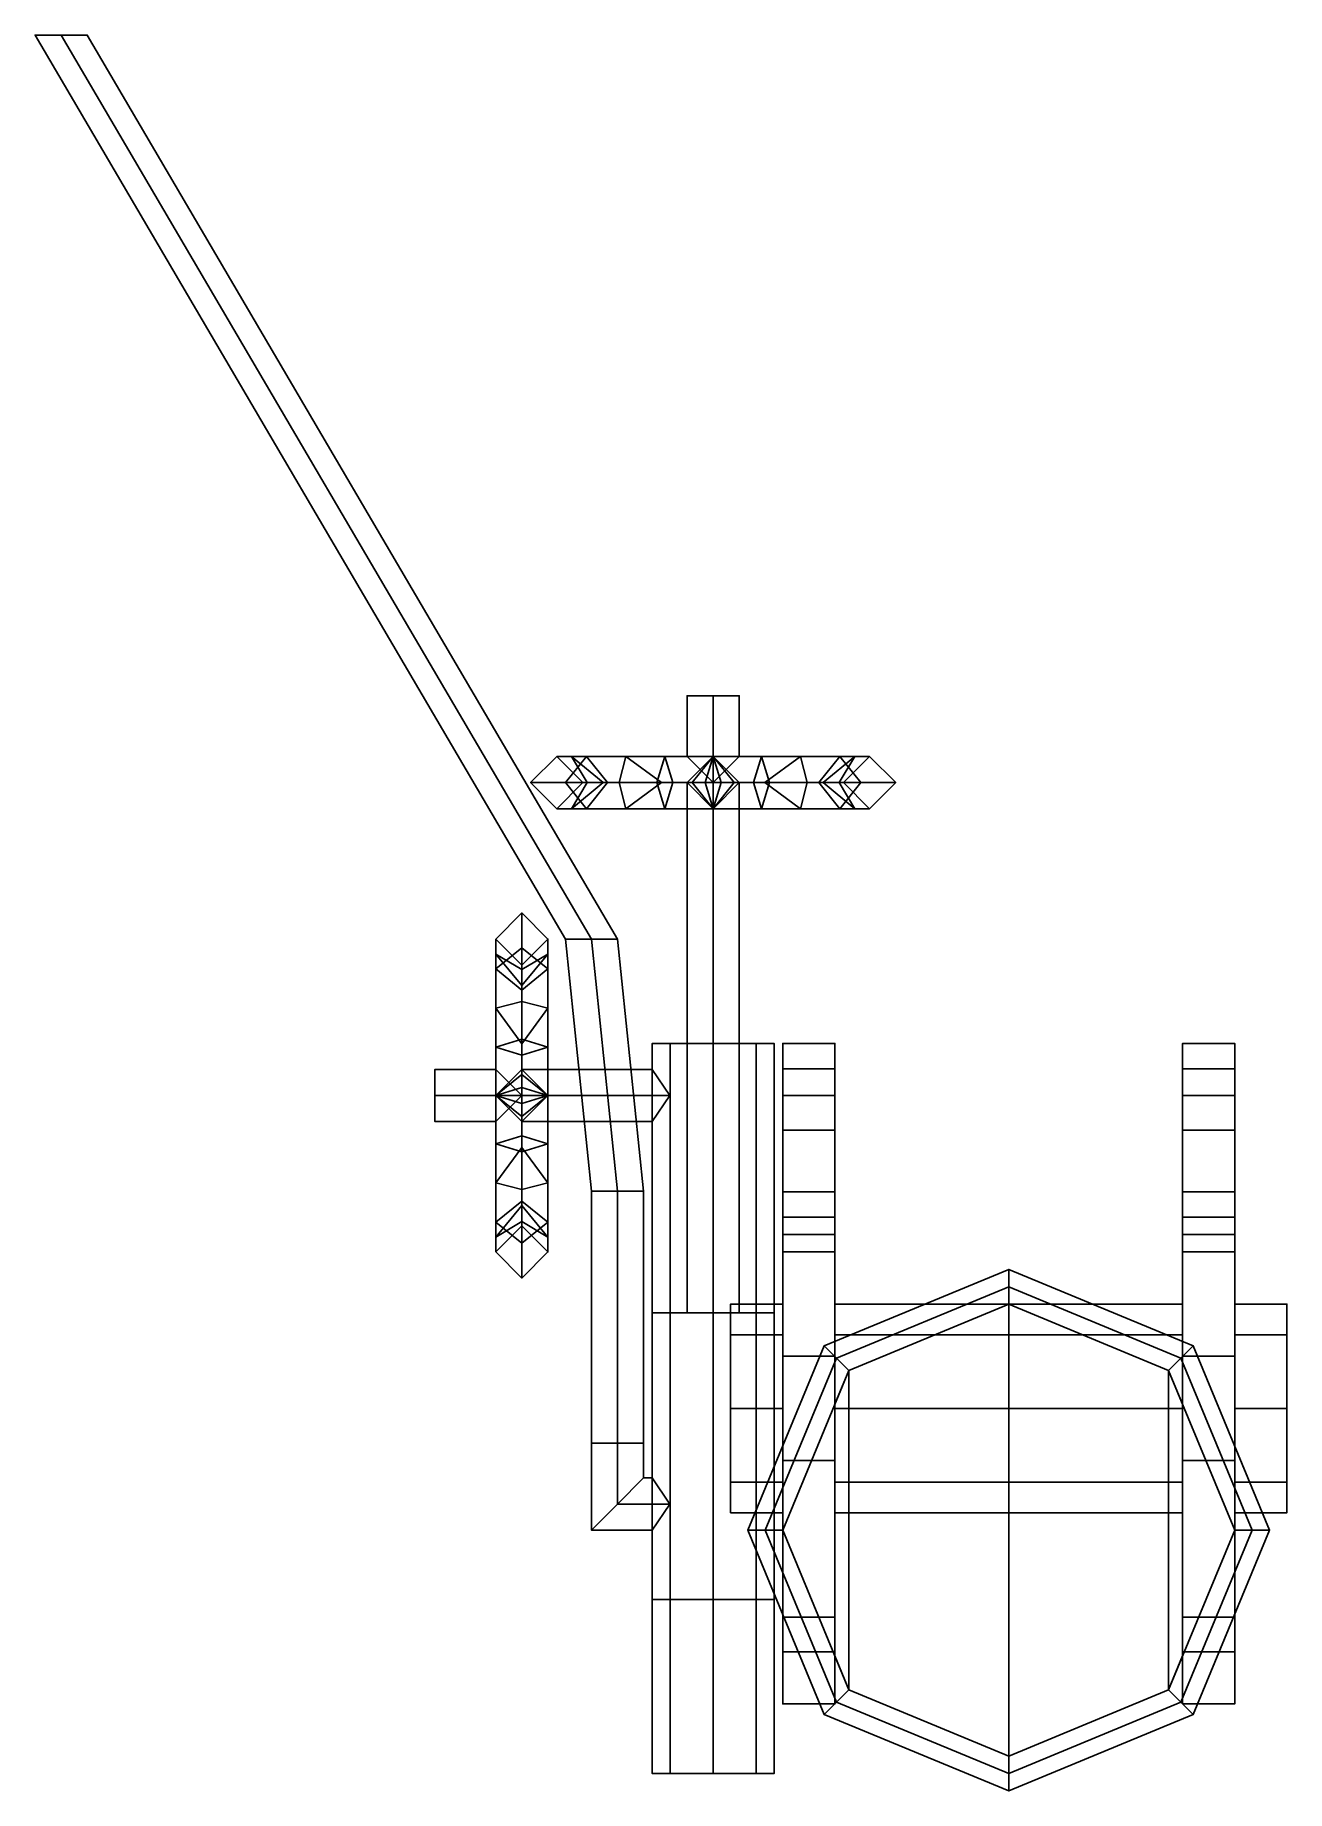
# Model space of a CAD drawing. Extents: x -0.56 to 0.16, y -0.15 to 0.86.
import ezdxf

# ---------------------------------------------------------------- set-up
doc = ezdxf.new("R2010")
doc.units = 0
doc.layers.add('TURRET', color=2, linetype='CONTINUOUS')

msp = doc.modelspace()

# ---------------------------------------------------------------- linework, layer by layer
at = {"layer": 'TURRET'}
for points in [[(-0.255, 0.34), (-0.24, 0.34, 0.015), (-0.545, 0.86, 0.05), (-0.56, 0.86, 0.035)], [(-0.24, 0.34, -0.015), (-0.255, 0.34), (-0.56, 0.86, 0.035), (-0.545, 0.86, 0.02)], [(-0.545, 0.86, 0.05), (-0.53, 0.86, 0.035), (-0.545, 0.86, 0.02), (-0.56, 0.86, 0.035)], [(-0.24, 0.34, 0.015), (-0.225, 0.34), (-0.53, 0.86, 0.035), (-0.545, 0.86, 0.05)], [(-0.225, 0.34), (-0.24, 0.34, -0.015), (-0.545, 0.86, 0.02), (-0.53, 0.86, 0.035)], [(-0.155, 0.48, 0.12), (-0.17, 0.48, 0.105), (-0.185, 0.48, 0.12), (-0.17, 0.48, 0.135)], [(-0.185, 0.48, 0.12), (-0.17, 0.48, 0.105), (-0.17, 0.43, 0.105), (-0.185, 0.445, 0.12)], [(-0.17, 0.48, 0.135), (-0.185, 0.48, 0.12), (-0.185, 0.445, 0.12), (-0.17, 0.43, 0.135)], [(-0.17, 0.48, 0.105), (-0.155, 0.48, 0.12), (-0.155, 0.445, 0.12), (-0.17, 0.43, 0.105)], [(-0.155, 0.48, 0.12), (-0.17, 0.48, 0.135), (-0.17, 0.43, 0.135), (-0.155, 0.445, 0.12)], [(-0.26, 0.445, 0.035), (-0.275, 0.43, 0.035), (-0.2549, 0.43, 0.0967), (-0.2428, 0.445, 0.0879)], [(-0.2428, 0.445, -0.0179), (-0.2549, 0.43, -0.0267), (-0.275, 0.43, 0.035), (-0.26, 0.445, 0.035)], [(-0.245, 0.43, 0.035), (-0.26, 0.445, 0.035), (-0.2428, 0.445, 0.0879), (-0.2307, 0.43, 0.0791)], [(-0.2307, 0.43, -0.0091), (-0.2428, 0.445, -0.0179), (-0.26, 0.445, 0.035), (-0.245, 0.43, 0.035)], [(-0.2428, 0.445, 0.0879), (-0.2549, 0.43, 0.0967), (-0.2024, 0.43, 0.1349), (-0.1978, 0.445, 0.1206)], [(-0.1978, 0.445, -0.0506), (-0.2024, 0.43, -0.0649), (-0.2549, 0.43, -0.0267), (-0.2428, 0.445, -0.0179)], [(-0.1654, 0.43, 0.0493), (-0.17, 0.445, 0.035), (-0.2514, 0.445, 0.0615), (-0.2332, 0.43, 0.0713)], [(-0.17, 0.445, 0.035), (-0.1746, 0.43, 0.0207), (-0.2425, 0.43, 0.0428), (-0.2514, 0.445, 0.0615)], [(-0.2307, 0.43, 0.0791), (-0.2428, 0.445, 0.0879), (-0.1978, 0.445, 0.1206), (-0.1932, 0.43, 0.1063)], [(-0.1932, 0.43, -0.0363), (-0.1978, 0.445, -0.0506), (-0.2428, 0.445, -0.0179), (-0.2307, 0.43, -0.0091)], [(-0.1821, 0.43, 0.0438), (-0.17, 0.445, 0.035), (-0.2203, 0.445, -0.0342), (-0.2241, 0.43, -0.0139)], [(-0.17, 0.445, 0.035), (-0.1579, 0.43, 0.0262), (-0.1998, 0.43, -0.0315), (-0.2203, 0.445, -0.0342)], [(-0.1978, 0.445, 0.1206), (-0.2024, 0.43, 0.1349), (-0.1376, 0.43, 0.1349), (-0.1422, 0.445, 0.1206)], [(-0.1422, 0.445, -0.0506), (-0.1376, 0.43, -0.0649), (-0.2024, 0.43, -0.0649), (-0.1978, 0.445, -0.0506)], [(-0.1932, 0.43, 0.1063), (-0.1978, 0.445, 0.1206), (-0.1422, 0.445, 0.1206), (-0.1468, 0.43, 0.1063)], [(-0.1468, 0.43, -0.0363), (-0.1422, 0.445, -0.0506), (-0.1978, 0.445, -0.0506), (-0.1932, 0.43, -0.0363)], [(-0.17, 0.445, 0.035), (-0.185, 0.43, 0.035), (-0.185, 0.43, 0.1063), (-0.17, 0.445, 0.1206)], [(-0.1821, 0.43, 0.0262), (-0.17, 0.445, 0.035), (-0.1197, 0.445, -0.0342), (-0.1402, 0.43, -0.0315)], [(-0.17, 0.445, 0.035), (-0.1746, 0.43, 0.0493), (-0.1068, 0.43, 0.0713), (-0.0886, 0.445, 0.0615)], [(-0.1654, 0.43, 0.0207), (-0.17, 0.445, 0.035), (-0.0886, 0.445, 0.0615), (-0.0975, 0.43, 0.0428)], [(-0.17, 0.445, 0.035), (-0.1579, 0.43, 0.0438), (-0.1159, 0.43, -0.0139), (-0.1197, 0.445, -0.0342)], [(-0.155, 0.43, 0.035), (-0.17, 0.445, 0.035), (-0.17, 0.445, 0.1206), (-0.155, 0.43, 0.1063)], [(-0.1468, 0.43, 0.1063), (-0.1422, 0.445, 0.1206), (-0.0972, 0.445, 0.0879), (-0.1093, 0.43, 0.0791)], [(-0.1093, 0.43, -0.0091), (-0.0972, 0.445, -0.0179), (-0.1422, 0.445, -0.0506), (-0.1468, 0.43, -0.0363)], [(-0.1422, 0.445, 0.1206), (-0.1376, 0.43, 0.1349), (-0.0851, 0.43, 0.0967), (-0.0972, 0.445, 0.0879)], [(-0.0972, 0.445, -0.0179), (-0.0851, 0.43, -0.0267), (-0.1376, 0.43, -0.0649), (-0.1422, 0.445, -0.0506)], [(-0.1093, 0.43, 0.0791), (-0.0972, 0.445, 0.0879), (-0.08, 0.445, 0.035), (-0.095, 0.43, 0.035)], [(-0.095, 0.43, 0.035), (-0.08, 0.445, 0.035), (-0.0972, 0.445, -0.0179), (-0.1093, 0.43, -0.0091)], [(-0.0972, 0.445, 0.0879), (-0.0851, 0.43, 0.0967), (-0.065, 0.43, 0.035), (-0.08, 0.445, 0.035)], [(-0.08, 0.445, 0.035), (-0.065, 0.43, 0.035), (-0.0851, 0.43, -0.0267), (-0.0972, 0.445, -0.0179)], [(-0.275, 0.43, 0.035), (-0.26, 0.415, 0.035), (-0.2428, 0.415, 0.0879), (-0.2549, 0.43, 0.0967)], [(-0.2549, 0.43, -0.0267), (-0.2428, 0.415, -0.0179), (-0.26, 0.415, 0.035), (-0.275, 0.43, 0.035)], [(-0.26, 0.415, 0.035), (-0.245, 0.43, 0.035), (-0.2307, 0.43, 0.0791), (-0.2428, 0.415, 0.0879)], [(-0.2428, 0.415, -0.0179), (-0.2307, 0.43, -0.0091), (-0.245, 0.43, 0.035), (-0.26, 0.415, 0.035)], [(-0.2549, 0.43, 0.0967), (-0.2428, 0.415, 0.0879), (-0.1978, 0.415, 0.1206), (-0.2024, 0.43, 0.1349)], [(-0.2024, 0.43, -0.0649), (-0.1978, 0.415, -0.0506), (-0.2428, 0.415, -0.0179), (-0.2549, 0.43, -0.0267)], [(-0.17, 0.415, 0.035), (-0.1654, 0.43, 0.0493), (-0.2332, 0.43, 0.0713), (-0.2514, 0.415, 0.0615)], [(-0.1746, 0.43, 0.0207), (-0.17, 0.415, 0.035), (-0.2514, 0.415, 0.0615), (-0.2425, 0.43, 0.0428)], [(-0.2428, 0.415, 0.0879), (-0.2307, 0.43, 0.0791), (-0.1932, 0.43, 0.1063), (-0.1978, 0.415, 0.1206)], [(-0.1978, 0.415, -0.0506), (-0.1932, 0.43, -0.0363), (-0.2307, 0.43, -0.0091), (-0.2428, 0.415, -0.0179)], [(-0.17, 0.415, 0.035), (-0.1821, 0.43, 0.0438), (-0.2241, 0.43, -0.0139), (-0.2203, 0.415, -0.0342)], [(-0.1579, 0.43, 0.0262), (-0.17, 0.415, 0.035), (-0.2203, 0.415, -0.0342), (-0.1998, 0.43, -0.0315)], [(-0.2024, 0.43, 0.1349), (-0.1978, 0.415, 0.1206), (-0.1422, 0.415, 0.1206), (-0.1376, 0.43, 0.1349)], [(-0.1376, 0.43, -0.0649), (-0.1422, 0.415, -0.0506), (-0.1978, 0.415, -0.0506), (-0.2024, 0.43, -0.0649)], [(-0.1978, 0.415, 0.1206), (-0.1932, 0.43, 0.1063), (-0.1468, 0.43, 0.1063), (-0.1422, 0.415, 0.1206)], [(-0.1422, 0.415, -0.0506), (-0.1468, 0.43, -0.0363), (-0.1932, 0.43, -0.0363), (-0.1978, 0.415, -0.0506)], [(-0.185, 0.43, 0.035), (-0.17, 0.43, 0.02), (-0.17, 0.125, 0.02), (-0.185, 0.125, 0.035)], [(-0.17, 0.43, 0.05), (-0.185, 0.43, 0.035), (-0.185, 0.125, 0.035), (-0.17, 0.125, 0.05)], [(-0.185, 0.43, 0.035), (-0.17, 0.415, 0.035), (-0.17, 0.415, 0.1206), (-0.185, 0.43, 0.1063)], [(-0.17, 0.415, 0.035), (-0.1821, 0.43, 0.0262), (-0.1402, 0.43, -0.0315), (-0.1197, 0.415, -0.0342)], [(-0.1746, 0.43, 0.0493), (-0.17, 0.415, 0.035), (-0.0886, 0.415, 0.0615), (-0.1068, 0.43, 0.0713)], [(-0.17, 0.43, 0.02), (-0.155, 0.43, 0.035), (-0.155, 0.125, 0.035), (-0.17, 0.125, 0.02)], [(-0.155, 0.43, 0.035), (-0.17, 0.43, 0.05), (-0.17, 0.125, 0.05), (-0.155, 0.125, 0.035)], [(-0.17, 0.415, 0.035), (-0.1654, 0.43, 0.0207), (-0.0975, 0.43, 0.0428), (-0.0886, 0.415, 0.0615)], [(-0.1579, 0.43, 0.0438), (-0.17, 0.415, 0.035), (-0.1197, 0.415, -0.0342), (-0.1159, 0.43, -0.0139)], [(-0.17, 0.415, 0.035), (-0.155, 0.43, 0.035), (-0.155, 0.43, 0.1063), (-0.17, 0.415, 0.1206)], [(-0.1422, 0.415, 0.1206), (-0.1468, 0.43, 0.1063), (-0.1093, 0.43, 0.0791), (-0.0972, 0.415, 0.0879)], [(-0.0972, 0.415, -0.0179), (-0.1093, 0.43, -0.0091), (-0.1468, 0.43, -0.0363), (-0.1422, 0.415, -0.0506)], [(-0.1376, 0.43, 0.1349), (-0.1422, 0.415, 0.1206), (-0.0972, 0.415, 0.0879), (-0.0851, 0.43, 0.0967)], [(-0.0851, 0.43, -0.0267), (-0.0972, 0.415, -0.0179), (-0.1422, 0.415, -0.0506), (-0.1376, 0.43, -0.0649)], [(-0.0972, 0.415, 0.0879), (-0.1093, 0.43, 0.0791), (-0.095, 0.43, 0.035), (-0.08, 0.415, 0.035)], [(-0.08, 0.415, 0.035), (-0.095, 0.43, 0.035), (-0.1093, 0.43, -0.0091), (-0.0972, 0.415, -0.0179)], [(-0.0851, 0.43, 0.0967), (-0.0972, 0.415, 0.0879), (-0.08, 0.415, 0.035), (-0.065, 0.43, 0.035)], [(-0.065, 0.43, 0.035), (-0.08, 0.415, 0.035), (-0.0972, 0.415, -0.0179), (-0.0851, 0.43, -0.0267)], [(-0.295, 0.34, 0.135), (-0.28, 0.355, 0.135), (-0.28, 0.3349, 0.0733), (-0.295, 0.3228, 0.0821)], [(-0.295, 0.3228, 0.1879), (-0.28, 0.3349, 0.1967), (-0.28, 0.355, 0.135), (-0.295, 0.34, 0.135)], [(-0.28, 0.355, 0.135), (-0.265, 0.34, 0.135), (-0.265, 0.3228, 0.0821), (-0.28, 0.3349, 0.0733)], [(-0.28, 0.3349, 0.1967), (-0.265, 0.3228, 0.1879), (-0.265, 0.34, 0.135), (-0.28, 0.355, 0.135)], [(-0.28, 0.325, 0.135), (-0.295, 0.34, 0.135), (-0.295, 0.3228, 0.0821), (-0.28, 0.3107, 0.0909)], [(-0.28, 0.3107, 0.1791), (-0.295, 0.3228, 0.1879), (-0.295, 0.34, 0.135), (-0.28, 0.325, 0.135)], [(-0.295, 0.3228, 0.0821), (-0.28, 0.3349, 0.0733), (-0.28, 0.2824, 0.0351), (-0.295, 0.2778, 0.0494)], [(-0.295, 0.2778, 0.2206), (-0.28, 0.2824, 0.2349), (-0.28, 0.3349, 0.1967), (-0.295, 0.3228, 0.1879)], [(-0.265, 0.34, 0.135), (-0.28, 0.325, 0.135), (-0.28, 0.3107, 0.0909), (-0.265, 0.3228, 0.0821)], [(-0.265, 0.3228, 0.1879), (-0.28, 0.3107, 0.1791), (-0.28, 0.325, 0.135), (-0.265, 0.34, 0.135)], [(-0.28, 0.3349, 0.0733), (-0.265, 0.3228, 0.0821), (-0.265, 0.2778, 0.0494), (-0.28, 0.2824, 0.0351)], [(-0.28, 0.2824, 0.2349), (-0.265, 0.2778, 0.2206), (-0.265, 0.3228, 0.1879), (-0.28, 0.3349, 0.1967)], [(-0.24, 0.195), (-0.225, 0.195, 0.015), (-0.24, 0.34, 0.015), (-0.255, 0.34)], [(-0.225, 0.195, -0.015), (-0.24, 0.195), (-0.255, 0.34), (-0.24, 0.34, -0.015)], [(-0.225, 0.195, 0.015), (-0.21, 0.195), (-0.225, 0.34), (-0.24, 0.34, 0.015)], [(-0.21, 0.195), (-0.225, 0.195, -0.015), (-0.24, 0.34, -0.015), (-0.225, 0.34)], [(-0.295, 0.25, 0.135), (-0.28, 0.2454, 0.1493), (-0.28, 0.3132, 0.1713), (-0.295, 0.3314, 0.1615)], [(-0.28, 0.2546, 0.1207), (-0.295, 0.25, 0.135), (-0.295, 0.3314, 0.1615), (-0.28, 0.3225, 0.1428)], [(-0.28, 0.2454, 0.1493), (-0.265, 0.25, 0.135), (-0.265, 0.3314, 0.1615), (-0.28, 0.3132, 0.1713)], [(-0.265, 0.25, 0.135), (-0.28, 0.2546, 0.1207), (-0.28, 0.3225, 0.1428), (-0.265, 0.3314, 0.1615)], [(-0.28, 0.3107, 0.0909), (-0.295, 0.3228, 0.0821), (-0.295, 0.2778, 0.0494), (-0.28, 0.2732, 0.0637)], [(-0.28, 0.2732, 0.2063), (-0.295, 0.2778, 0.2206), (-0.295, 0.3228, 0.1879), (-0.28, 0.3107, 0.1791)], [(-0.265, 0.3228, 0.0821), (-0.28, 0.3107, 0.0909), (-0.28, 0.2732, 0.0637), (-0.265, 0.2778, 0.0494)], [(-0.265, 0.2778, 0.2206), (-0.28, 0.2732, 0.2063), (-0.28, 0.3107, 0.1791), (-0.265, 0.3228, 0.1879)], [(-0.295, 0.25, 0.135), (-0.28, 0.2621, 0.1438), (-0.28, 0.3041, 0.0861), (-0.295, 0.3003, 0.0658)], [(-0.28, 0.2621, 0.1438), (-0.265, 0.25, 0.135), (-0.265, 0.3003, 0.0658), (-0.28, 0.3041, 0.0861)], [(-0.28, 0.2379, 0.1262), (-0.295, 0.25, 0.135), (-0.295, 0.3003, 0.0658), (-0.28, 0.2798, 0.0685)], [(-0.265, 0.25, 0.135), (-0.28, 0.2379, 0.1262), (-0.28, 0.2798, 0.0685), (-0.265, 0.3003, 0.0658)], [(-0.295, 0.2778, 0.0494), (-0.28, 0.2824, 0.0351), (-0.28, 0.2176, 0.0351), (-0.295, 0.2222, 0.0494)], [(-0.295, 0.2222, 0.2206), (-0.28, 0.2176, 0.2349), (-0.28, 0.2824, 0.2349), (-0.295, 0.2778, 0.2206)], [(-0.28, 0.2732, 0.0637), (-0.295, 0.2778, 0.0494), (-0.295, 0.2222, 0.0494), (-0.28, 0.2268, 0.0637)], [(-0.28, 0.2268, 0.2063), (-0.295, 0.2222, 0.2206), (-0.295, 0.2778, 0.2206), (-0.28, 0.2732, 0.2063)], [(-0.28, 0.2824, 0.0351), (-0.265, 0.2778, 0.0494), (-0.265, 0.2222, 0.0494), (-0.28, 0.2176, 0.0351)], [(-0.28, 0.2176, 0.2349), (-0.265, 0.2222, 0.2206), (-0.265, 0.2778, 0.2206), (-0.28, 0.2824, 0.2349)], [(-0.265, 0.2778, 0.0494), (-0.28, 0.2732, 0.0637), (-0.28, 0.2268, 0.0637), (-0.265, 0.2222, 0.0494)], [(-0.265, 0.2222, 0.2206), (-0.28, 0.2268, 0.2063), (-0.28, 0.2732, 0.2063), (-0.265, 0.2778, 0.2206)], [(-0.205, -0.04, 0.135), (-0.1947, -0.04, 0.1597), (-0.1947, 0.28, 0.1597), (-0.205, 0.28, 0.135)], [(-0.1947, -0.04, 0.1103), (-0.205, -0.04, 0.135), (-0.205, 0.28, 0.135), (-0.1947, 0.28, 0.1103)], [(-0.205, 0.28, 0.135), (-0.1947, 0.28, 0.1597), (-0.17, 0.28, 0.17), (-0.1947, 0.28, 0.1103)], [(-0.1947, -0.04, 0.1597), (-0.17, -0.04, 0.17), (-0.17, 0.28, 0.17), (-0.1947, 0.28, 0.1597)], [(-0.17, -0.04, 0.1), (-0.1947, -0.04, 0.1103), (-0.1947, 0.28, 0.1103), (-0.17, 0.28, 0.1)], [(-0.1947, 0.28, 0.1103), (-0.17, 0.28, 0.17), (-0.1453, 0.28, 0.1597), (-0.17, 0.28, 0.1)], [(-0.17, -0.04, 0.17), (-0.1453, -0.04, 0.1597), (-0.1453, 0.28, 0.1597), (-0.17, 0.28, 0.17)], [(-0.1453, -0.04, 0.1103), (-0.17, -0.04, 0.1), (-0.17, 0.28, 0.1), (-0.1453, 0.28, 0.1103)], [(-0.17, 0.28, 0.1), (-0.1453, 0.28, 0.1597), (-0.135, 0.28, 0.135), (-0.1453, 0.28, 0.1103)], [(-0.1453, -0.04, 0.1597), (-0.135, -0.04, 0.135), (-0.135, 0.28, 0.135), (-0.1453, 0.28, 0.1597)], [(-0.135, -0.04, 0.135), (-0.1453, -0.04, 0.1103), (-0.1453, 0.28, 0.1103), (-0.135, 0.28, 0.135)], [(-0.13, 0.28, 0.32), (-0.13, 0.25, 0.27), (-0.13, 0.04, 0.27), (-0.13, 0.17, 0.32)], [(-0.1, 0.28, 0.32), (-0.1, 0.25, 0.27), (-0.13, 0.25, 0.27), (-0.13, 0.28, 0.32)], [(-0.13, 0.28, 0.34), (-0.13, 0.28, 0.32), (-0.13, 0.17, 0.32), (-0.13, 0.18, 0.34)], [(-0.1, 0.28, 0.34), (-0.1, 0.28, 0.32), (-0.13, 0.28, 0.32), (-0.13, 0.28, 0.34)], [(-0.13, 0.28, 0.34), (-0.13, 0.2654, 0.3754), (-0.1, 0.2654, 0.3754), (-0.1, 0.28, 0.34)], [(-0.13, 0.2654, 0.3754), (-0.13, 0.28, 0.34), (-0.13, 0.18, 0.34), (-0.13, 0.1946, 0.3754)], [(-0.1, 0.04, 0.27), (-0.1, 0.25, 0.27), (-0.1, 0.28, 0.32), (-0.1, 0.17, 0.32)], [(-0.1, 0.17, 0.32), (-0.1, 0.28, 0.32), (-0.1, 0.28, 0.34), (-0.1, 0.18, 0.34)], [(-0.1, 0.18, 0.34), (-0.1, 0.28, 0.34), (-0.1, 0.2654, 0.3754), (-0.1, 0.1946, 0.3754)], [(0.13, 0.28, 0.32), (0.13, 0.25, 0.27), (0.1, 0.25, 0.27), (0.1, 0.28, 0.32)], [(0.1, 0.28, 0.32), (0.1, 0.25, 0.27), (0.1, 0.04, 0.27), (0.1, 0.17, 0.32)], [(0.13, 0.28, 0.34), (0.13, 0.28, 0.32), (0.1, 0.28, 0.32), (0.1, 0.28, 0.34)], [(0.1, 0.28, 0.34), (0.1, 0.28, 0.32), (0.1, 0.17, 0.32), (0.1, 0.18, 0.34)], [(0.1, 0.28, 0.34), (0.1, 0.2654, 0.3754), (0.13, 0.2654, 0.3754), (0.13, 0.28, 0.34)], [(0.1, 0.2654, 0.3754), (0.1, 0.28, 0.34), (0.1, 0.18, 0.34), (0.1, 0.1946, 0.3754)], [(0.13, 0.04, 0.27), (0.13, 0.25, 0.27), (0.13, 0.28, 0.32), (0.13, 0.17, 0.32)], [(0.13, 0.17, 0.32), (0.13, 0.28, 0.32), (0.13, 0.28, 0.34), (0.13, 0.18, 0.34)], [(0.13, 0.18, 0.34), (0.13, 0.28, 0.34), (0.13, 0.2654, 0.3754), (0.13, 0.1946, 0.3754)], [(-0.33, 0.265, 0.22), (-0.33, 0.25, 0.235), (-0.28, 0.25, 0.235), (-0.295, 0.265, 0.22)], [(-0.33, 0.25, 0.205), (-0.33, 0.265, 0.22), (-0.295, 0.265, 0.22), (-0.28, 0.25, 0.205)], [(-0.33, 0.265, 0.22), (-0.33, 0.25, 0.205), (-0.33, 0.235, 0.22), (-0.33, 0.25, 0.235)], [(-0.28, 0.265, 0.135), (-0.295, 0.25, 0.135), (-0.295, 0.25, 0.2206), (-0.28, 0.265, 0.2063)], [(-0.265, 0.25, 0.135), (-0.28, 0.265, 0.135), (-0.28, 0.265, 0.2063), (-0.265, 0.25, 0.2206)], [(-0.28, 0.265, 0.135), (-0.28, 0.25, 0.15), (-0.195, 0.25, 0.15), (-0.205, 0.265, 0.135)], [(-0.28, 0.25, 0.12), (-0.28, 0.265, 0.135), (-0.205, 0.265, 0.135), (-0.195, 0.25, 0.12)], [(-0.13, 0.2654, 0.3754), (-0.13, 0.23, 0.39), (-0.1, 0.23, 0.39), (-0.1, 0.2654, 0.3754)], [(-0.13, 0.23, 0.39), (-0.13, 0.2654, 0.3754), (-0.13, 0.1946, 0.3754), (-0.13, 0.23, 0.39)], [(-0.1, 0.1946, 0.3754), (-0.1, 0.2654, 0.3754), (-0.1, 0.23, 0.39)], [(0.1, 0.2654, 0.3754), (0.1, 0.23, 0.39), (0.13, 0.23, 0.39), (0.13, 0.2654, 0.3754)], [(0.1, 0.23, 0.39), (0.1, 0.2654, 0.3754), (0.1, 0.1946, 0.3754), (0.1, 0.23, 0.39)], [(0.13, 0.1946, 0.3754), (0.13, 0.2654, 0.3754), (0.13, 0.23, 0.39)], [(-0.295, 0.25, 0.135), (-0.28, 0.2621, 0.1262), (-0.28, 0.2202, 0.0685), (-0.295, 0.1997, 0.0658)], [(-0.28, 0.2546, 0.1493), (-0.295, 0.25, 0.135), (-0.295, 0.1686, 0.1615), (-0.28, 0.1868, 0.1713)], [(-0.28, 0.2621, 0.1262), (-0.265, 0.25, 0.135), (-0.265, 0.1997, 0.0658), (-0.28, 0.2202, 0.0685)], [(-0.265, 0.25, 0.135), (-0.28, 0.2546, 0.1493), (-0.28, 0.1868, 0.1713), (-0.265, 0.1686, 0.1615)], [(-0.33, 0.25, 0.235), (-0.33, 0.235, 0.22), (-0.295, 0.235, 0.22), (-0.28, 0.25, 0.235)], [(-0.33, 0.235, 0.22), (-0.33, 0.25, 0.205), (-0.28, 0.25, 0.205), (-0.295, 0.235, 0.22)], [(-0.295, 0.25, 0.135), (-0.28, 0.235, 0.135), (-0.28, 0.235, 0.2063), (-0.295, 0.25, 0.2206)], [(-0.295, 0.25, 0.135), (-0.28, 0.2454, 0.1207), (-0.28, 0.1775, 0.1428), (-0.295, 0.1686, 0.1615)], [(-0.28, 0.2379, 0.1438), (-0.295, 0.25, 0.135), (-0.295, 0.1997, 0.0658), (-0.28, 0.1959, 0.0861)], [(-0.28, 0.235, 0.135), (-0.265, 0.25, 0.135), (-0.265, 0.25, 0.2206), (-0.28, 0.235, 0.2063)], [(-0.28, 0.2454, 0.1207), (-0.265, 0.25, 0.135), (-0.265, 0.1686, 0.1615), (-0.28, 0.1775, 0.1428)], [(-0.265, 0.25, 0.135), (-0.28, 0.2379, 0.1438), (-0.28, 0.1959, 0.0861), (-0.265, 0.1997, 0.0658)], [(-0.28, 0.25, 0.15), (-0.28, 0.235, 0.135), (-0.205, 0.235, 0.135), (-0.195, 0.25, 0.15)], [(-0.28, 0.235, 0.135), (-0.28, 0.25, 0.12), (-0.195, 0.25, 0.12), (-0.205, 0.235, 0.135)], [(-0.1, 0.25, 0.27), (-0.1, 0.16, 0.2), (-0.13, 0.16, 0.2), (-0.13, 0.25, 0.27)], [(-0.13, 0.25, 0.27), (-0.13, 0.16, 0.2), (-0.13, -0.07, 0.2), (-0.13, -0.05, 0.22)], [(-0.13, 0.25, 0.27), (-0.13, 0.25, 0.27), (-0.13, -0.05, 0.22), (-0.13, 0.04, 0.27)], [(-0.1, -0.07, 0.2), (-0.1, 0.16, 0.2), (-0.1, 0.25, 0.27), (-0.1, -0.05, 0.22)], [(-0.1, -0.05, 0.22), (-0.1, 0.25, 0.27), (-0.1, 0.25, 0.27), (-0.1, 0.04, 0.27)], [(0.13, 0.25, 0.27), (0.13, 0.16, 0.2), (0.1, 0.16, 0.2), (0.1, 0.25, 0.27)], [(0.1, 0.25, 0.27), (0.1, 0.16, 0.2), (0.1, -0.07, 0.2), (0.1, -0.05, 0.22)], [(0.1, 0.25, 0.27), (0.1, 0.25, 0.27), (0.1, -0.05, 0.22), (0.1, 0.04, 0.27)], [(0.13, -0.07, 0.2), (0.13, 0.16, 0.2), (0.13, 0.25, 0.27), (0.13, -0.05, 0.22)], [(0.13, -0.05, 0.22), (0.13, 0.25, 0.27), (0.13, 0.25, 0.27), (0.13, 0.04, 0.27)], [(-0.28, 0.2268, 0.0637), (-0.295, 0.2222, 0.0494), (-0.295, 0.1772, 0.0821), (-0.28, 0.1893, 0.0909)], [(-0.28, 0.1893, 0.1791), (-0.295, 0.1772, 0.1879), (-0.295, 0.2222, 0.2206), (-0.28, 0.2268, 0.2063)], [(-0.265, 0.2222, 0.0494), (-0.28, 0.2268, 0.0637), (-0.28, 0.1893, 0.0909), (-0.265, 0.1772, 0.0821)], [(-0.265, 0.1772, 0.1879), (-0.28, 0.1893, 0.1791), (-0.28, 0.2268, 0.2063), (-0.265, 0.2222, 0.2206)], [(-0.13, 0.23, 0.39), (-0.13, 0.1946, 0.3754), (-0.1, 0.1946, 0.3754), (-0.1, 0.23, 0.39)], [(0.1, 0.23, 0.39), (0.1, 0.1946, 0.3754), (0.13, 0.1946, 0.3754), (0.13, 0.23, 0.39)], [(-0.295, 0.2222, 0.0494), (-0.28, 0.2176, 0.0351), (-0.28, 0.1651, 0.0733), (-0.295, 0.1772, 0.0821)], [(-0.295, 0.1772, 0.1879), (-0.28, 0.1651, 0.1967), (-0.28, 0.2176, 0.2349), (-0.295, 0.2222, 0.2206)], [(-0.28, 0.2176, 0.0351), (-0.265, 0.2222, 0.0494), (-0.265, 0.1772, 0.0821), (-0.28, 0.1651, 0.0733)], [(-0.28, 0.1651, 0.1967), (-0.265, 0.1772, 0.1879), (-0.265, 0.2222, 0.2206), (-0.28, 0.2176, 0.2349)], [(-0.24, 0.05, 0.035), (-0.225, 0.05, 0.05), (-0.225, 0.195, 0.015), (-0.24, 0.195)], [(-0.225, 0.05, 0.02), (-0.24, 0.05, 0.035), (-0.24, 0.195), (-0.225, 0.195, -0.015)], [(-0.225, 0.05, 0.05), (-0.21, 0.05, 0.035), (-0.21, 0.195), (-0.225, 0.195, 0.015)], [(-0.21, 0.05, 0.035), (-0.225, 0.05, 0.02), (-0.225, 0.195, -0.015), (-0.21, 0.195)], [(-0.13, 0.1946, 0.3754), (-0.13, 0.18, 0.34), (-0.1, 0.18, 0.34), (-0.1, 0.1946, 0.3754)], [(0.1, 0.1946, 0.3754), (0.1, 0.18, 0.34), (0.13, 0.18, 0.34), (0.13, 0.1946, 0.3754)], [(-0.28, 0.1893, 0.0909), (-0.295, 0.1772, 0.0821), (-0.295, 0.16, 0.135), (-0.28, 0.175, 0.135)], [(-0.28, 0.175, 0.135), (-0.295, 0.16, 0.135), (-0.295, 0.1772, 0.1879), (-0.28, 0.1893, 0.1791)], [(-0.265, 0.1772, 0.0821), (-0.28, 0.1893, 0.0909), (-0.28, 0.175, 0.135), (-0.265, 0.16, 0.135)], [(-0.265, 0.16, 0.135), (-0.28, 0.175, 0.135), (-0.28, 0.1893, 0.1791), (-0.265, 0.1772, 0.1879)], [(-0.295, 0.1772, 0.0821), (-0.28, 0.1651, 0.0733), (-0.28, 0.145, 0.135), (-0.295, 0.16, 0.135)], [(-0.295, 0.16, 0.135), (-0.28, 0.145, 0.135), (-0.28, 0.1651, 0.1967), (-0.295, 0.1772, 0.1879)], [(-0.28, 0.1651, 0.0733), (-0.265, 0.1772, 0.0821), (-0.265, 0.16, 0.135), (-0.28, 0.145, 0.135)], [(-0.28, 0.145, 0.135), (-0.265, 0.16, 0.135), (-0.265, 0.1772, 0.1879), (-0.28, 0.1651, 0.1967)], [(-0.13, 0.18, 0.34), (-0.13, 0.17, 0.32), (-0.1, 0.17, 0.32), (-0.1, 0.18, 0.34)], [(0.1, 0.18, 0.34), (0.1, 0.17, 0.32), (0.13, 0.17, 0.32), (0.13, 0.18, 0.34)], [(-0.13, 0.17, 0.32), (-0.13, 0.04, 0.27), (-0.1, 0.04, 0.27), (-0.1, 0.17, 0.32)], [(0.1, 0.17, 0.32), (0.1, 0.04, 0.27), (0.13, 0.04, 0.27), (0.13, 0.17, 0.32)], [(-0.13, 0.16, 0.2), (-0.13, 0.1, 0.15), (-0.13, -0.1, 0.15), (-0.13, -0.07, 0.2)], [(-0.1, 0.16, 0.2), (-0.1, 0.1, 0.15), (-0.13, 0.1, 0.15), (-0.13, 0.16, 0.2)], [(-0.1, -0.1, 0.15), (-0.1, 0.1, 0.15), (-0.1, 0.16, 0.2), (-0.1, -0.07, 0.2)], [(0.13, 0.16, 0.2), (0.13, 0.1, 0.15), (0.1, 0.1, 0.15), (0.1, 0.16, 0.2)], [(0.1, 0.16, 0.2), (0.1, 0.1, 0.15), (0.1, -0.1, 0.15), (0.1, -0.07, 0.2)], [(0.13, -0.1, 0.15), (0.13, 0.1, 0.15), (0.13, 0.16, 0.2), (0.13, -0.07, 0.2)], [(-0.099, 0.099, 0.07), (0, 0.14, 0.07), (0, 0.15, 0.05), (-0.1061, 0.1061, 0.05)], [(0, 0.15, 0.02), (-0.1061, 0.1061, 0.02), (-0.1061, 0.1061, 0.05), (0, 0.15, 0.05)], [(0, 0.14), (-0.099, 0.099), (-0.1061, 0.1061, 0.02), (0, 0.15, 0.02)], [(0, 0.14, 0.07), (0.099, 0.099, 0.07), (0.1061, 0.1061, 0.05), (0, 0.15, 0.05)], [(0.1061, 0.1061, 0.02), (0, 0.15, 0.02), (0, 0.15, 0.05), (0.1061, 0.1061, 0.05)], [(0.099, 0.099), (0, 0.14), (0, 0.15, 0.02), (0.1061, 0.1061, 0.02)], [(-0.0919, 0.0919, 0.07), (0, 0.13, 0.07), (0, 0.14, 0.07), (-0.099, 0.099, 0.07)], [(0, 0.13, 0.07), (0.0919, 0.0919, 0.07), (0.099, 0.099, 0.07), (0, 0.14, 0.07)], [(-0.205, 0.125, 0.035), (-0.1947, 0.125, 0.0597), (-0.17, 0.125, 0.07), (-0.1947, 0.125, 0.0103)], [(-0.1947, -0.14, 0.0103), (-0.205, -0.14, 0.035), (-0.205, 0.125, 0.035), (-0.1947, 0.125, 0.0103)], [(-0.205, -0.14, 0.035), (-0.1947, -0.14, 0.0597), (-0.1947, 0.125, 0.0597), (-0.205, 0.125, 0.035)], [(-0.1947, 0.125, 0.0103), (-0.17, 0.125, 0.07), (-0.1453, 0.125, 0.0597), (-0.17, 0.125)], [(-0.17, -0.14), (-0.1947, -0.14, 0.0103), (-0.1947, 0.125, 0.0103), (-0.17, 0.125)], [(-0.1947, -0.14, 0.0597), (-0.17, -0.14, 0.07), (-0.17, 0.125, 0.07), (-0.1947, 0.125, 0.0597)], [(-0.17, 0.125), (-0.1453, 0.125, 0.0597), (-0.135, 0.125, 0.035), (-0.1453, 0.125, 0.0103)], [(-0.1453, -0.14, 0.0103), (-0.17, -0.14), (-0.17, 0.125), (-0.1453, 0.125, 0.0103)], [(-0.17, -0.14, 0.07), (-0.1453, -0.14, 0.0597), (-0.1453, 0.125, 0.0597), (-0.17, 0.125, 0.07)], [(-0.16, 0.13, 0.2), (-0.16, 0.1124, 0.2424), (-0.13, 0.1124, 0.2424), (-0.13, 0.13, 0.2)], [(-0.16, 0.1124, 0.1576), (-0.16, 0.13, 0.2), (-0.13, 0.13, 0.2), (-0.13, 0.1124, 0.1576)], [(-0.16, 0.13, 0.2), (-0.16, 0.0276, 0.1576), (-0.16, 0.01, 0.2), (-0.16, 0.1124, 0.2424)], [(-0.16, 0.1124, 0.1576), (-0.16, 0.07, 0.14), (-0.16, 0.0276, 0.1576), (-0.16, 0.13, 0.2)], [(-0.135, -0.14, 0.035), (-0.1453, -0.14, 0.0103), (-0.1453, 0.125, 0.0103), (-0.135, 0.125, 0.035)], [(-0.1453, -0.14, 0.0597), (-0.135, -0.14, 0.035), (-0.135, 0.125, 0.035), (-0.1453, 0.125, 0.0597)], [(-0.1, 0.13, 0.2), (-0.1, 0.1124, 0.2424), (0.1, 0.1124, 0.2424), (0.1, 0.13, 0.2)], [(-0.1, 0.1124, 0.1576), (-0.1, 0.13, 0.2), (0.1, 0.13, 0.2), (0.1, 0.1124, 0.1576)], [(0, 0.13, 0.07), (-0.0919, 0.0919, 0.07), (-0.0919, 0.0919, 0.1), (0, 0.13, 0.1)], [(-0.0919, -0.0919, 0.1), (0, -0.13, 0.1), (0, 0.13, 0.1), (-0.0919, 0.0919, 0.1)], [(0.0919, 0.0919, 0.07), (0, 0.13, 0.07), (0, 0.13, 0.1), (0.0919, 0.0919, 0.1)], [(0, -0.13, 0.1), (0.0919, -0.0919, 0.1), (0.0919, 0.0919, 0.1), (0, 0.13, 0.1)], [(0.16, 0.1124, 0.2424), (0.16, 0.13, 0.2), (0.13, 0.13, 0.2), (0.13, 0.1124, 0.2424)], [(0.16, 0.13, 0.2), (0.16, 0.1124, 0.1576), (0.13, 0.1124, 0.1576), (0.13, 0.13, 0.2)], [(0.16, 0.01, 0.2), (0.16, 0.1124, 0.1576), (0.16, 0.13, 0.2), (0.16, 0.0276, 0.2424)], [(0.16, 0.0276, 0.2424), (0.16, 0.13, 0.2), (0.16, 0.1124, 0.2424), (0.16, 0.07, 0.26)], [(-0.16, 0.1124, 0.2424), (-0.16, 0.07, 0.26), (-0.13, 0.07, 0.26), (-0.13, 0.1124, 0.2424)], [(-0.16, 0.07, 0.14), (-0.16, 0.1124, 0.1576), (-0.13, 0.1124, 0.1576), (-0.13, 0.07, 0.14)], [(-0.16, 0.1124, 0.2424), (-0.16, 0.01, 0.2), (-0.16, 0.0276, 0.2424), (-0.16, 0.07, 0.26)], [(-0.1, 0.1124, 0.2424), (-0.1, 0.07, 0.26), (0.1, 0.07, 0.26), (0.1, 0.1124, 0.2424)], [(-0.1, 0.07, 0.14), (-0.1, 0.1124, 0.1576), (0.1, 0.1124, 0.1576), (0.1, 0.07, 0.14)], [(0.16, 0.07, 0.26), (0.16, 0.1124, 0.2424), (0.13, 0.1124, 0.2424), (0.13, 0.07, 0.26)], [(0.16, 0.1124, 0.1576), (0.16, 0.07, 0.14), (0.13, 0.07, 0.14), (0.13, 0.1124, 0.1576)], [(0.16, 0.0276, 0.1576), (0.16, 0.07, 0.14), (0.16, 0.1124, 0.1576), (0.16, 0.01, 0.2)], [(-0.14, 0, 0.07), (-0.099, 0.099, 0.07), (-0.1061, 0.1061, 0.05), (-0.15, 0, 0.05)], [(-0.1061, 0.1061, 0.02), (-0.15, 0, 0.02), (-0.15, 0, 0.05), (-0.1061, 0.1061, 0.05)], [(-0.099, 0.099), (-0.14, 0), (-0.15, 0, 0.02), (-0.1061, 0.1061, 0.02)], [(0.099, 0.099, 0.07), (0.14, 0, 0.07), (0.15, 0, 0.05), (0.1061, 0.1061, 0.05)], [(0.14, 0), (0.099, 0.099), (0.1061, 0.1061, 0.02), (0.15, 0, 0.02)], [(0.15, 0, 0.02), (0.1061, 0.1061, 0.02), (0.1061, 0.1061, 0.05), (0.15, 0, 0.05)], [(-0.13, 0, 0.07), (-0.0919, 0.0919, 0.07), (-0.099, 0.099, 0.07), (-0.14, 0, 0.07)], [(-0.13, 0.1, 0.15), (-0.13, 0.1, 0.1), (-0.13, -0.1, 0.1), (-0.13, -0.1, 0.15)], [(-0.1, 0.1, 0.15), (-0.1, 0.1, 0.1), (-0.13, 0.1, 0.1), (-0.13, 0.1, 0.15)], [(-0.0919, 0.0919, 0.07), (-0.13, 0, 0.07), (-0.13, 0, 0.1), (-0.0919, 0.0919, 0.1)], [(-0.1, -0.1, 0.1), (-0.1, 0.1, 0.1), (-0.1, 0.1, 0.15), (-0.1, -0.1, 0.15)], [(-0.1, -0.0724, 0.1), (-0.0919, -0.0919, 0.1), (-0.0919, 0.0919, 0.1), (-0.1, 0.0724, 0.1)], [(0.0919, 0.0919, 0.07), (0.13, 0, 0.07), (0.14, 0, 0.07), (0.099, 0.099, 0.07)], [(0.13, 0, 0.07), (0.0919, 0.0919, 0.07), (0.0919, 0.0919, 0.1), (0.13, 0, 0.1)], [(0.0919, -0.0919, 0.1), (0.1, -0.0724, 0.1), (0.1, 0.0724, 0.1), (0.0919, 0.0919, 0.1)], [(0.1, 0.1, 0.15), (0.1, 0.1, 0.1), (0.1, -0.1, 0.1), (0.1, -0.1, 0.15)], [(0.13, 0.1, 0.15), (0.13, 0.1, 0.1), (0.1, 0.1, 0.1), (0.1, 0.1, 0.15)], [(0.13, -0.1, 0.1), (0.13, 0.1, 0.1), (0.13, 0.1, 0.15), (0.13, -0.1, 0.15)], [(-0.16, 0.07, 0.26), (-0.16, 0.0276, 0.2424), (-0.13, 0.0276, 0.2424), (-0.13, 0.07, 0.26)], [(-0.16, 0.0276, 0.1576), (-0.16, 0.07, 0.14), (-0.13, 0.07, 0.14), (-0.13, 0.0276, 0.1576)], [(-0.1, 0.07, 0.26), (-0.1, 0.0276, 0.2424), (0.1, 0.0276, 0.2424), (0.1, 0.07, 0.26)], [(-0.1, 0.0276, 0.1576), (-0.1, 0.07, 0.14), (0.1, 0.07, 0.14), (0.1, 0.0276, 0.1576)], [(0.16, 0.0276, 0.2424), (0.16, 0.07, 0.26), (0.13, 0.07, 0.26), (0.13, 0.0276, 0.2424)], [(0.16, 0.07, 0.14), (0.16, 0.0276, 0.1576), (0.13, 0.0276, 0.1576), (0.13, 0.07, 0.14)], [(-0.24, 0, 0.035), (-0.225, 0.015, 0.05), (-0.225, 0.05, 0.05), (-0.24, 0.05, 0.035)], [(-0.225, 0.015, 0.02), (-0.24, 0, 0.035), (-0.24, 0.05, 0.035), (-0.225, 0.05, 0.02)], [(-0.225, 0.015, 0.05), (-0.21, 0.03, 0.035), (-0.21, 0.05, 0.035), (-0.225, 0.05, 0.05)], [(-0.21, 0.03, 0.035), (-0.225, 0.015, 0.02), (-0.225, 0.05, 0.02), (-0.21, 0.05, 0.035)], [(-0.13, 0.04, 0.27), (-0.13, -0.05, 0.22), (-0.1, -0.05, 0.22), (-0.1, 0.04, 0.27)], [(0.1, 0.04, 0.27), (0.1, -0.05, 0.22), (0.13, -0.05, 0.22), (0.13, 0.04, 0.27)], [(-0.21, 0.03, 0.035), (-0.225, 0.015, 0.05), (-0.195, 0.015, 0.05), (-0.205, 0.03, 0.035)], [(-0.225, 0.015, 0.02), (-0.21, 0.03, 0.035), (-0.205, 0.03, 0.035), (-0.195, 0.015, 0.02)], [(-0.16, 0.0276, 0.2424), (-0.16, 0.01, 0.2), (-0.13, 0.01, 0.2), (-0.13, 0.0276, 0.2424)], [(-0.16, 0.01, 0.2), (-0.16, 0.0276, 0.1576), (-0.13, 0.0276, 0.1576), (-0.13, 0.01, 0.2)], [(-0.1, 0.0276, 0.2424), (-0.1, 0.01, 0.2), (0.1, 0.01, 0.2), (0.1, 0.0276, 0.2424)], [(-0.1, 0.01, 0.2), (-0.1, 0.0276, 0.1576), (0.1, 0.0276, 0.1576), (0.1, 0.01, 0.2)], [(0.16, 0.01, 0.2), (0.16, 0.0276, 0.2424), (0.13, 0.0276, 0.2424), (0.13, 0.01, 0.2)], [(0.16, 0.0276, 0.1576), (0.16, 0.01, 0.2), (0.13, 0.01, 0.2), (0.13, 0.0276, 0.1576)], [(-0.225, 0.015, 0.05), (-0.24, 0, 0.035), (-0.205, 0, 0.035), (-0.195, 0.015, 0.05)], [(-0.24, 0, 0.035), (-0.225, 0.015, 0.02), (-0.195, 0.015, 0.02), (-0.205, 0, 0.035)], [(-0.099, -0.099, 0.07), (-0.14, 0, 0.07), (-0.15, 0, 0.05), (-0.1061, -0.1061, 0.05)], [(-0.15, 0, 0.02), (-0.1061, -0.1061, 0.02), (-0.1061, -0.1061, 0.05), (-0.15, 0, 0.05)], [(-0.14, 0), (-0.099, -0.099), (-0.1061, -0.1061, 0.02), (-0.15, 0, 0.02)], [(-0.0919, -0.0919, 0.07), (-0.13, 0, 0.07), (-0.14, 0, 0.07), (-0.099, -0.099, 0.07)], [(-0.13, 0, 0.07), (-0.0919, -0.0919, 0.07), (-0.0919, -0.0919, 0.1), (-0.13, 0, 0.1)], [(0.0919, -0.0919, 0.07), (0.13, 0, 0.07), (0.13, 0, 0.1), (0.0919, -0.0919, 0.1)], [(0.13, 0, 0.07), (0.0919, -0.0919, 0.07), (0.099, -0.099, 0.07), (0.14, 0, 0.07)], [(0.14, 0, 0.07), (0.099, -0.099, 0.07), (0.1061, -0.1061, 0.05), (0.15, 0, 0.05)], [(0.099, -0.099), (0.14, 0), (0.15, 0, 0.02), (0.1061, -0.1061, 0.02)], [(0.1061, -0.1061, 0.02), (0.15, 0, 0.02), (0.15, 0, 0.05), (0.1061, -0.1061, 0.05)], [(-0.17, -0.04, 0.1), (-0.1947, -0.04, 0.1597), (-0.205, -0.04, 0.135), (-0.1947, -0.04, 0.1103)], [(-0.1453, -0.04, 0.1103), (-0.17, -0.04, 0.17), (-0.1947, -0.04, 0.1597), (-0.17, -0.04, 0.1)], [(-0.135, -0.04, 0.135), (-0.1453, -0.04, 0.1597), (-0.17, -0.04, 0.17), (-0.1453, -0.04, 0.1103)], [(-0.13, -0.05, 0.22), (-0.13, -0.07, 0.2), (-0.1, -0.07, 0.2), (-0.1, -0.05, 0.22)], [(0.1, -0.05, 0.22), (0.1, -0.07, 0.2), (0.13, -0.07, 0.2), (0.13, -0.05, 0.22)], [(-0.13, -0.07, 0.2), (-0.13, -0.1, 0.15), (-0.1, -0.1, 0.15), (-0.1, -0.07, 0.2)], [(0.1, -0.07, 0.2), (0.1, -0.1, 0.15), (0.13, -0.1, 0.15), (0.13, -0.07, 0.2)], [(-0.13, -0.1, 0.15), (-0.13, -0.1, 0.1), (-0.1, -0.1, 0.1), (-0.1, -0.1, 0.15)], [(0, -0.14, 0.07), (-0.099, -0.099, 0.07), (-0.1061, -0.1061, 0.05), (0, -0.15, 0.05)], [(-0.099, -0.099), (0, -0.14), (0, -0.15, 0.02), (-0.1061, -0.1061, 0.02)], [(0, -0.13, 0.07), (-0.0919, -0.0919, 0.07), (-0.099, -0.099, 0.07), (0, -0.14, 0.07)], [(-0.0919, -0.0919, 0.07), (0, -0.13, 0.07), (0, -0.13, 0.1), (-0.0919, -0.0919, 0.1)], [(0, -0.13, 0.07), (0.0919, -0.0919, 0.07), (0.0919, -0.0919, 0.1), (0, -0.13, 0.1)], [(0.0919, -0.0919, 0.07), (0, -0.13, 0.07), (0, -0.14, 0.07), (0.099, -0.099, 0.07)], [(0.099, -0.099, 0.07), (0, -0.14, 0.07), (0, -0.15, 0.05), (0.1061, -0.1061, 0.05)], [(0, -0.14), (0.099, -0.099), (0.1061, -0.1061, 0.02), (0, -0.15, 0.02)], [(0.1, -0.1, 0.15), (0.1, -0.1, 0.1), (0.13, -0.1, 0.1), (0.13, -0.1, 0.15)], [(-0.1061, -0.1061, 0.02), (0, -0.15, 0.02), (0, -0.15, 0.05), (-0.1061, -0.1061, 0.05)], [(0, -0.15, 0.02), (0.1061, -0.1061, 0.02), (0.1061, -0.1061, 0.05), (0, -0.15, 0.05)], [(-0.17, -0.14), (-0.1947, -0.14, 0.0597), (-0.205, -0.14, 0.035), (-0.1947, -0.14, 0.0103)], [(-0.1453, -0.14, 0.0103), (-0.17, -0.14, 0.07), (-0.1947, -0.14, 0.0597), (-0.17, -0.14)], [(-0.135, -0.14, 0.035), (-0.1453, -0.14, 0.0597), (-0.17, -0.14, 0.07), (-0.1453, -0.14, 0.0103)]]:
    msp.add_3dface(points, dxfattribs=at)

doc.saveas('drawing.dxf')
